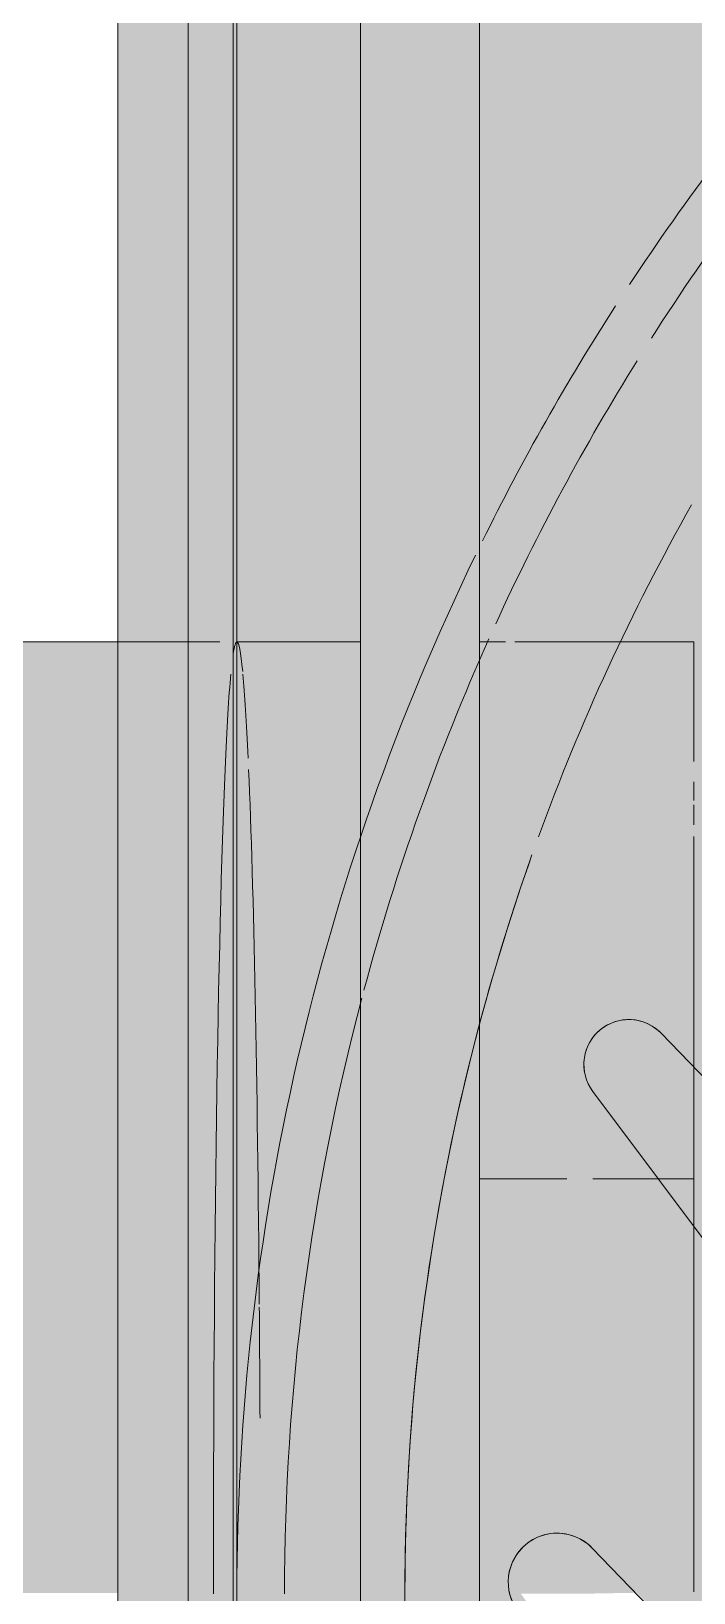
# Model space of a CAD drawing. Header units: metres. Extents: x 42.1 to 94.3, y -3.4 to 61.2.
# Drawn here: x 44.92913 to 44.94305, y 59.02185 to 59.05466 of the extents above; entities that cross this region are included whole.
import ezdxf

# ---------------------------------------------------------------- set-up
doc = ezdxf.new("R2010")
doc.units = ezdxf.units.M
doc.layers.add('ARQ_1100_BASE_TÉRREO_GARAGEM_dwg', color=7, linetype='Continuous', lineweight=5, true_color=0x767676)
for name, color, linetype, lineweight in [('KIRYA - PISO', 7, 'Continuous', 5), ('P-PIPE', 7, 'Continuous', 5), ('P-SANR-FIXT', 7, 'Continuous', 5)]:
    doc.layers.add(name, color=color, linetype=linetype, lineweight=lineweight)

# ---------------------------------------------------------------- blocks, each defined once
blk = doc.blocks.new('Ralo Quadrado Montado com Prolongador - Caixas e Ralos - Esgoto - MEP - Tigre - Com Prolongador - Branco c_ grelha branca - 100x53x40-702031-TÉRREO F_S 2')
at = {"layer": 'P-SANR-FIXT', "true_color": 0xe6e6e6, "transparency": 33554560}
h = blk.add_hatch(color=254, dxfattribs=at)
h.paths.add_polyline_path([(0.01864944451977596, -0.05102466117577824), (0.05102466117594933, -0.0510246611757777), (0.05102466117594987, 0.0510246611759542), (-0.05102466117578203, 0.05102466117595366), (-0.05102466117578203, -0.05102466117577824), (0.01640926772485477, -0.05102466117577824)])
h.paths.add_polyline_path([(-0.004272301746372101, -0.05007812499989684), (-0.05007812499990009, -0.04999999999992907), (-0.04999999999995561, 0.05007812500007173), (0.05007812500006793, 0.05000000000007201), (0.05000000000004495, -0.0500781249998963), (-1.057686684463022e-06, -0.05007812499989684)])
h = blk.add_hatch(color=254, dxfattribs=at)
h.paths.add_polyline_path([(0.05007812500006739, -0.0500781249998963), (0.04999809451223977, 0.05007812500007227), (-0.05007812499990009, 0.05000000000007147), (-0.0499999999999529, -0.0500781249998963), (0.0500584970211805, -0.0500781249998963)])
h.paths.add_polyline_path([(0.01268213321007055, -0.04489999999992698), (-0.04489999999993078, -0.04488657314758267), (-0.04488657314761028, 0.04490000000010295), (0.04490000000009808, 0.04488657314772723), (0.04488657314769853, -0.04489999999992644), (0.01294095225517236, -0.04489999999992698)])
h = blk.add_hatch(color=254, dxfattribs=at)
h.paths.add_polyline_path([(0.01609152238123272, -0.04999999999992853), (0.05000000000004711, -0.04999999999992799), (0.05000000000004711, 0.05000000000007201), (-0.0499999999999529, 0.05000000000007147), (-0.0499999999999529, -0.04999999999992853), (0.01216735480098043, -0.04999999999992853)])
h.paths.add_polyline_path([(-0.04270412508768651, 0.01122584585167686), (-0.04393771442118442, 0.001026681721225724), (-0.04322222937385585, 0.001270010268057372), (-0.04253403013597695, 0.0009577452465833603), (-0.02996580951419424, -0.01167513858121982), (-0.01532488899078561, -0.02331978913678894), (-0.009498868567342252, -0.02873103125148496), (-0.007067315810403606, -0.03130892474033772), (-0.001456240233246899, -0.03862938491213888), (0.001729120727131213, -0.04350854060998144), (0.001384083983567355, -0.04412545697707249), (0.0009508180774708848, -0.04432615603573212), (0.0108903678668047, -0.04259676775813453), (0.01071275158637164, -0.04244882721293743), (-0.0007511345929527821, -0.03029275151512298), (-0.008046761045049467, -0.02404863574251988), (-0.0311142104960614, -0.004594392137645649), (-0.03195373636567508, -0.003596193272660126), (-0.04270097340394299, 0.01098927429258245)])
h.paths.add_polyline_path([(0.0007105803903847402, -0.0443400008382378), (-1.057686684463022e-06, -0.04395766765935114), (-0.008431868885976882, -0.03504282764005086), (-0.01217253307646239, -0.03179177436124221), (-0.03474863302760225, -0.01271749575184038), (-0.03586408381043754, -0.01139122130852115), (-0.04429284578189948, 0.0003595915089673), (-0.04237756958280778, 0.0118392582538517), (-0.04171965646470648, 0.01206300722466094), (-0.04108683358719284, 0.01177586879357966), (-0.02618668905230421, -0.003463289461017691), (0.001502401671914782, -0.02685489723048119), (0.002761113434567408, -0.02838183669877186), (0.01230015878494688, -0.04193687344553324), (0.01197231022481606, -0.04253138304771955), (0.0115569038716892, -0.04272582627069614), (0.0009508180774708848, -0.04432615603573212)])
h.paths.add_polyline_path([(-0.01368796097165714, -0.04221588392096221), (-0.01437855372865825, -0.0419611108021529), (-0.02961724176472763, -0.02836350435764088), (-0.04139419433413808, -0.01549068568079858), (-0.04123796328176814, -0.01455405031523197), (-0.04046543965420627, -0.01400187172581329), (-0.0395286633699716, -0.01415725558292451), (-0.03849627394493331, -0.01511607127142827), (-0.03203415785501362, -0.02133954387451983), (-0.02014624096287842, -0.03089105424407218), (-0.01590109989708249, -0.03621823182936874), (-0.01266488363482512, -0.04129470094924884), (-0.01300191979929689, -0.04194909709985543), (-0.01368049854117105, -0.04221491251302925)])
h.paths.add_polyline_path([(0.0200540636342062, -0.03923760152207312), (0.01946510390563211, -0.0389594429597335), (0.005570987093298013, -0.02429033455061635), (-0.003861097837192672, -0.01624303034657366), (-0.025682189481095, 0.002359139263615721), (-0.02879983059461, 0.005986089286512741), (-0.03939501470632528, 0.01976525235537948), (-0.03921997198126671, 0.02053882988984452), (-0.03856050483917454, 0.02097947174660015), (-0.03777882643743648, 0.02084515483150664), (-0.03756816874021434, 0.0206760841548285), (-0.02014624096287842, 0.003050917883945479), (-0.01217253307646239, -0.003706783074998523), (0.006766656845189127, -0.01992929124974516), (0.007678612937553343, -0.02078902384337094), (0.01216735480098043, -0.02625510775335949), (0.02098280400285449, -0.03846169277279681), (0.02067297022930007, -0.0390346227689134), (0.02027541744560455, -0.03922337204116461)])
h.paths.add_polyline_path([(0.02756994127121172, -0.0345508368839567), (0.02692823100672059, -0.0342714030494494), (0.01100110268099638, -0.01859295744342022), (-0.002612562261918274, -0.006525781831015003), (-0.01663179648183274, 0.005986089286512741), (-0.02014624096287842, 0.009529098952894596), (-0.02498736643665034, 0.01514750163489646), (-0.03426572829619801, 0.02746649000925137), (-0.03392855100909365, 0.02812116016638142), (-0.03323332604830955, 0.02836394359143221), (-0.03256190659813248, 0.02806149118277838), (-0.01994419435144988, 0.01530903741986885), (-0.004845299813065482, 0.001895149199903422), (0.002453493320344232, -0.004449594873033771), (0.01482431539675388, -0.01642168871319912), (0.02848809218515334, -0.03323030233413408), (0.02849996045545482, -0.03393011264813375), (0.02803193009891303, -0.03445051913999839), (0.02780723344974643, -0.03452968082652121)])
h.paths.add_polyline_path([(0.03322818308458324, -0.02835405655719387), (0.03255676363440617, -0.02805160414854004), (0.01973749700163822, -0.01511607127142773), (0.01216735480098043, -0.008254698170380636), (-0.004036087022533098, 0.005986089286512741), (-0.01482945836047964, 0.01643157574743692), (-0.02849323514887965, 0.03324018936837297), (-0.02850510341918059, 0.03393999968237263), (-0.0280370730626388, 0.03446040617423782), (-0.02733992737559893, 0.03452256100077646), (-0.02686263999252793, 0.03421055610576931), (-0.01100624564472161, 0.01860284447765749), (0.007945726514297721, 0.001895149199903422), (0.01293212798641909, -0.002439463469240146), (0.01926214369838958, -0.008499135238652323), (0.02498222347292403, -0.01513761460065758), (0.0342605853324717, -0.02745660297501303), (0.03392340804536734, -0.02811127313214362), (0.03347811316657227, -0.0283332889688708)])
h.paths.add_polyline_path([(0.03828617560692021, -0.02099195236639773), (0.03756302577648857, -0.02066619712059124), (0.02184118677859157, -0.004545142344864976), (0.01216735480098043, 0.003716699739319178), (-0.003581363321678799, 0.01693144330755773), (-0.007683755901279106, 0.02079891087760928), (-0.01278733208441628, 0.02708824984445375), (-0.0209879469665808, 0.0384715798070357), (-0.02067811319302638, 0.03904450980315229), (-0.02005920659793251, 0.03924748855631147), (-0.01947024686935842, 0.03896932999397185), (-0.005915049924224214, 0.02460271913176793), (0.001351583608914611, 0.01835433438522809), (0.02567704651736978, -0.002349252229376836), (0.02848201361303968, -0.005575997759530355), (0.03938987174259898, -0.01975536532114167), (0.03921482901754041, -0.02052894285560618), (0.03855536187544824, -0.0209695847123618)])
h.paths.add_polyline_path([(-0.0009559610411971904, 0.04433604306997047), (-0.010895510830531, 0.04260665479237341), (-0.01071789455009795, 0.04245871424717631), (0.002225026743971271, 0.02898254923827007), (0.004430929963817232, 0.02708824984445375), (0.03110906753233563, 0.004604279171884534), (0.03194859340194986, 0.003606080306897928), (0.04269898212396075, -0.01121595881743906), (0.04393257145745866, -0.00101679468698738), (0.04321708641013008, -0.001260123233819029), (0.04252888717225064, -0.0009478582123450168), (0.02996066655046793, 0.01168502561545871), (0.01531974602705985, 0.02332967617102674), (0.01043410197321797, 0.02776399089499504), (0.007326397646127005, 0.03099248703500977), (0.001451097269522218, 0.03863927194637506), (-0.001734263690856977, 0.04351842764422033), (-0.001389226947293661, 0.04413534401131138), (-0.001185245233028952, 0.04426300483184159)])
h.paths.add_polyline_path([(0.04171451350098018, -0.01205312019042314), (0.04108169062346599, -0.01176598175934132), (0.02618154608857899, 0.003473176495256575), (-0.001691755443993455, 0.02708824984445375), (-0.002766256398293713, 0.02839172373301021), (-0.01230530174867319, 0.04194676047977212), (-0.01197745318854183, 0.04254127008195843), (-0.0115620468354155, 0.04273571330493503), (-0.0002622699803849926, 0.04420029009378781), (-1.057686685004455e-06, 0.04396430800042463), (0.008426725922251119, 0.0350527146742892), (0.01778461526204744, 0.02708824984445375), (0.03474349006387595, 0.01272738278607873), (0.03585894084671178, 0.0114011083427595), (0.04428770281817372, -0.0003497044747294979), (0.04237242661908147, -0.01182937121961336), (0.04195041303674347, -0.01203502475703845)])
h.paths.add_polyline_path([(0.04013795382068031, 0.01398030377578329), (0.03927325455335295, 0.01437271825925624), (0.03202901489128731, 0.02134943090875818), (0.0202559356712982, 0.0307640830699655), (0.01702972090164604, 0.03460893611217929), (0.01265974067109882, 0.04130458798348773), (0.01299677683557059, 0.04195898413409432), (0.01368281800793083, 0.04222577095520055), (0.0143734107649314, 0.04197099783639179), (0.02961209880100187, 0.02837339139187977), (0.04138905137041177, 0.01550057271503692), (0.04123282031804183, 0.01456393734947031), (0.04046029669047996, 0.01401175876005163)])
for points in [[(0.02346025071147826, -0.04489999999992698), (0.04490000000009754, -0.04488657314758213), (0.04488657314769853, 0.0449000000001035), (-0.04489999999993078, 0.04488657314772615), (-0.04488657314760974, 0.008717797886948373), (-0.04040184326881822, 0.008717797886948373), (-0.04046543965420627, -0.008717797886805434), (-0.04489999999993024, -0.008717797886805434), (-0.04488657314760974, -0.04489999999992698), (0.02323500000004464, -0.04489999999992698)], [(-0.0403088735989733, 7.201066409834312e-14), (-0.004912172152963326, 7.255209766299232e-14), (-0.005516812762235882, 0.004592701394675718), (-0.007289529331747424, 0.008872417779035057), (-0.01010951415683959, 0.0125474935541213), (-0.01462097962063456, 0.01571392233170507), (-0.01806430631628517, 0.01714019494872501), (-0.0228877288850839, 0.01773296720943024), (-0.03053786060769442, 0.0175866437746888), (-0.04040184326881389, 0.0173680558777746), (-0.04040184326881335, 7.255209766299232e-14)]]:
    blk.add_hatch(color=254, dxfattribs=at).paths.add_polyline_path(points)
h = blk.add_hatch(color=254, dxfattribs=at)
h.paths.add_polyline_path([(-0.0499999999999529, 7.201066409834312e-14), (-0.04739999999989989, 0.0001023183090600156), (-0.04739999999990043, 0.02000000000007126), (-0.04999999999995344, 0.02000000000007126), (-0.0499999999999529, 0.0001023183090600156)])
h.paths.add_polyline_path([(-0.04270097340394245, 7.201066409834312e-14), (-0.04040184326881822, 4.001572835093726e-05), (-0.04040184326881876, 0.01989386870541433), (-0.04489999999993078, 0.01989356126765797), (-0.04488657314760974, 7.201066409834312e-14), (-0.04270412508768597, 7.201066409834312e-14)])
at = {"layer": 'P-SANR-FIXT', "color": 8, "true_color": 0x737373}
for p, q in [((-0.05102466117582875, -0.05102466117584967), (-0.05102466117582875, 0.05102466117588226)), ((-0.05007812499994693, 0.05007812500000043), (-0.05007812499994693, -0.05007812499996783)), ((-0.05, 0.05000000000000001), (-0.05000000000000001, -0.05)), ((-0.04040184326881876, 0.02000000000007126), (-0.04158418138809755, 0.02000000000007126)), ((-0.04040184326886549, 0.01748675697304381), (-0.04040184326886549, 0.01999999999999973)), ((-0.04040184326886549, 0.01666506426206037), (-0.04040184326886549, 0.01701457472976206)), ((-0.04040184326886549, 0.01615228055120092), (-0.04040184326886549, 0.0164612869715346)), ((-0.04040184326886549, 0.01114645575926907), (-0.04040184326886549, 0.01588960702728883)), ((-0.04489999999997748, 0.01202732102591505), (-0.04489999999997748, -0.004997901426238009)), ((-0.02803489242458261, -0.001739811934233647), (-0.04108683358723912, 0.01177586879350817)), ((-0.04040184326886055, 0.01115645330547903), (-0.04040184326886055, 0.007763747456470401)), ((-0.04252239990906138, 0.01055510802477211), (-0.03195373636572219, -0.003596193272731486)), ((-0.04040184326886549, 0.008717797886877307), (-0.04115023545125217, 0.008717797886877307)), ((-0.04040184326886549, 4.039977020596668e-05), (-0.04040184326886549, 0.007764587300540431)), ((-0.03279197808896508, -0.009130444966743085), (-0.04253403013602375, 0.0009577452465116658))]:
    blk.add_line(p, q, dxfattribs=at)
at = {"layer": 'P-SANR-FIXT', "color": 253, "true_color": 0xacacac}
for p, q in [((-0.05102466117582877, 0.05102466117588226), (-0.05102466117582877, -0.05102466117584967)), ((-0.05007812499994694, -0.05007812499996785), (-0.05007812499994694, 0.05007812500000043)), ((-0.05000000000000001, -0.05), (-0.05, 0.05000000000000001)), ((-0.04489999999997748, 0.03557855284314303), (-0.04489999999997748, 0.02114032480830362)), ((-0.04158418138809755, 0.02000000000007126), (-0.04415984559819795, 0.02000000000007126)), ((-0.04040184326886549, 0.01890139149246386), (-0.04040184326886549, 0.01999999999999973)), ((-0.04489999999997748, 0.01854955453312726), (-0.04489999999997748, 0.01202732102591505)), ((-0.04040184326886549, 0.01786165301396453), (-0.04040184326886549, 0.01852860759727409)), ((-0.04040184326886055, 0.01774483555792554), (-0.04040184326886055, 0.01750922424695759)), ((-0.04040184326886055, 0.01700159738073572), (-0.04040184326886055, 0.01676609356463711)), ((-0.04040184326886055, 0.01657679153550002), (-0.04040184326886055, 0.01622866450397078)), ((-0.04040184326886055, 0.01591014205360152), (-0.04040184326886055, 0.01545441771148381)), ((-0.04040184326886055, 0.01536747837914097), (-0.04040184326886055, 0.01115645330547903)), ((-0.04489999999997762, 1.292435659546052e-16), (-0.04489999999997762, 0.01210592611093526)), ((-0.04040184326886055, 0.01115645330547936), (-0.04040184326886055, 0.007763747456470909)), ((-0.04040184326886549, 0.008883492004475238), (-0.04040184326886549, 0.01114671153542477)), ((-0.0430708188515615, 0.008717797886877307), (-0.04489999999997762, 0.008717797886877307)), ((-0.04115023545125217, 0.008717797886877307), (-0.04252462638881384, 0.008717797886877307)), ((-0.04040184326886549, 0.007715710610825505), (-0.04040184326886549, 0.00871779788687724)), ((-0.04040184326886055, 0.007763747456470401), (-0.04040184326886055, 0.004857130229399281)), ((-0.04040184326886055, 0.004592701394603886), (-0.04040184326886055, 4.047648068772164e-05))]:
    blk.add_line(p, q, dxfattribs=at)
at = {"layer": 'P-SANR-FIXT', "color": 9, "true_color": 0xc9c9c9}
for p, q in [((-0.04739999999994692, 0.01510479090244519), (-0.04739999999994692, 0.03618221913065081)), ((-0.04739999999994707, 0.0361822191306508), (-0.04739999999994707, 0.01999999999999948)), ((-0.04489999999997762, 0.02114032480830383), (-0.04489999999997762, 0.03557855284314417)), ((-0.04489999999997748, 0.02114032480830362), (-0.04489999999997748, 0.01854955453312726)), ((-0.04739999999990043, 0.02000000000007126), (-0.0499999999999529, 0.02000000000007126)), ((-0.04739999999994694, 0.01999999999999973), (-0.04739999999994694, 0.01931851652578112)), ((-0.04435509936510437, 0.02000000000007126), (-0.04489999999993078, 0.02000000000007126)), ((-0.04739999999994694, 0.01931851652578112), (-0.04739999999994694, 0.01732050807568858)), ((-0.04489999999997762, 0.01659196272666901), (-0.04489999999997762, 0.01860434414626111)), ((-0.04040184326886549, 0.01749910650621726), (-0.04040184326886549, 0.01786165301396453)), ((-0.04040184326886055, 0.01774483555792554), (-0.04040184326886055, 0.0175092242469576)), ((-0.04739999999994694, 0.01732050807568858), (-0.04739999999994694, 0.01521789756343241)), ((-0.04040184326886549, 0.01673961870699007), (-0.04040184326886549, 0.01706194235393048)), ((-0.04040184326886055, 0.01700159738073576), (-0.04040184326886055, 0.01676609356463716)), ((-0.04489999999997762, 0.01339379115608525), (-0.04489999999997762, 0.01659196272666901)), ((-0.04040184326886055, 0.01657679153550008), (-0.04040184326886055, 0.01622866450397083)), ((-0.04040184326886055, 0.01591014205360159), (-0.04040184326886055, 0.01545441771148389)), ((-0.04040184326886549, 0.01551013879701745), (-0.04040184326886549, 0.01584887210096677)), ((-0.04040184326886549, 0.0128172871004776), (-0.04040184326886549, 0.01544799734353355)), ((-0.04040184326886055, 0.01536747837914104), (-0.04040184326886055, 0.01115645330547936)), ((-0.04489999999997762, 0.01210592611093526), (-0.04489999999997762, 0.01339379115608525)), ((-0.04040184326886549, 0.01114671153542477), (-0.04040184326886549, 0.01256870347649216)), ((-0.04739999999994694, 0.0122574379490124), (-0.04739999999994694, 0.009999999999999952)), ((-0.04739999999994692, -0.01215320658076395), (-0.04739999999994692, 0.01215320658076371)), ((-0.04489999999997762, 0.008717797886877151), (-0.04489999999997762, 0.01207967598722278)), ((-0.04489999999997762, 0.008717797886877267), (-0.04489999999997762, 0.01202732102591532)), ((-0.04739999999994694, 0.009999999999999952), (-0.04739999999994694, 0.005176380902050455)), ((-0.04040184326886055, 0.007763747456470909), (-0.04040184326886055, 0.004857130229398902)), ((-0.04040184326886549, 0.004845431630194603), (-0.04040184326886549, 0.007715710610825505)), ((-0.04739999999994694, 0.005176380902050455), (-0.04739999999994694, 1.290115433959098e-16)), ((-0.04040184326886549, 4.001572827945322e-05), (-0.04040184326886549, 0.004592701394603867)), ((-0.04040184326886055, 0.004592701394603519), (-0.04040184326886055, 4.047648068734203e-05))]:
    blk.add_line(p, q, dxfattribs=at)
at = {"layer": 'P-SANR-FIXT', "color": 254, "true_color": 0xd7d7d7}
for p, q in [((-0.04489999999997762, 0.02011231693943287), (-0.04489999999997762, 0.02114032480830383)), ((-0.05000000000000047, 0.01999999999999973), (-0.05000000000000047, 0)), ((-0.04739999999994694, 0.01999999999999973), (-0.04739999999994694, 0.01521789756343252)), ((-0.04739999999994707, 0.01999999999999948), (-0.04739999999994707, 0.01510479090244513)), ((-0.04489999999997762, 0.01989356126758643), (-0.04489999999997762, 0.01999999999999973)), ((-0.04489999999997762, 0.01880241548243273), (-0.04489999999997762, 0.01989356126758643)), ((-0.04489999999997762, 0.01202732102591532), (-0.04489999999997762, 0.01854955453312749)), ((-0.04489999999997762, 0.01207967598722278), (-0.04489999999997762, 0.0185286075972741)), ((-0.04739999999994694, 0.01521789756343241), (-0.04739999999994694, 0.01414213562373082)), ((-0.04739999999994692, 0.01215320658076371), (-0.04739999999994692, 0.01510479090244519)), ((-0.04739999999994694, 0.01414213562373082), (-0.04739999999994694, 0.0122574379490124)), ((-0.04739999999994694, 0.01225743794901207), (-0.04739999999994694, 0.005176380902050927)), ((-0.04739999999994707, 0.01215320658076365), (-0.04739999999994707, 5.921929613350585e-17)), ((-0.04739999999994694, 0.005176380902050377), (-0.04739999999994694, 5.573999878030147e-17))]:
    blk.add_line(p, q, dxfattribs=at)
at = {"layer": 'P-SANR-FIXT', "color": 254, "true_color": 0xe2e2e2}
blk.add_line((-0.04489999999997762, 0.01980044422130385), (-0.04489999999997762, 0.01999999999999973), dxfattribs=at)
at = {"layer": 'P-SANR-FIXT', "color": 254, "true_color": 0xdedede}
for p, q in [((-0.04489999999997762, 0.01880241548243294), (-0.04489999999997762, 0.01989356126758651)), ((-0.04489999999997762, 0.018899221693987), (-0.04489999999997762, 0.01980044422130385)), ((-0.04739999999994694, 0.01521789756343252), (-0.04739999999994694, 0.01225743794901207)), ((-0.04739999999994707, 0.01510479090244513), (-0.04739999999994707, 0.01215320658076365))]:
    blk.add_line(p, q, dxfattribs=at)
at = {"layer": 'P-SANR-FIXT'}
for p, q in [((-0.04108683358723912, 0.01177586879350817), (-0.02803489242458261, -0.001739811934233647)), ((-0.04040184326886549, 0.007764587300540431), (-0.04040184326886549, 0.01114645575926907)), ((-0.03195373636572219, -0.003596193272731486), (-0.04252239990906138, 0.01055510802477211)), ((-0.04253403013602375, 0.0009577452465116647), (-0.03279197808896508, -0.009130444966743085))]:
    blk.add_line(p, q, dxfattribs=at)
for centre, radius, start, end in [((-0.04176596674055527, 0.01112003753075143), 0.000944106183192456, 44.00000000000039, 216.7536016520345), ((-0.04327259211780139, 0.0002445242312097234), 0.001026721976776405, 44.0000000000007, 216.7536016520347), ((-0.04327259211780139, 0.0002445242312097234), 0.001026721976776405, 159.1690677680232, 173.5652012390261)]:
    blk.add_arc(centre, radius, start, end, dxfattribs=at)
at = {"layer": 'P-SANR-FIXT', "color": 8, "true_color": 0x737373}
for centre, radius, start, end in [((-0.04176596674055527, 0.01112003753075143), 0.0009441061831924575, 101.5845338840114, 187.9613347100284), ((-0.04176596674055527, 0.01112003753075143), 0.0009441061831924583, 43.99999999999999, 101.5845338840114), ((-0.04176596674055527, 0.01112003753075143), 0.0009441061831924492, 187.9613347100283, 216.7536016520338), ((-0.04327259211780139, 0.0002445242312097234), 0.001026721976776401, 44.00000000000034, 159.1690677680233), ((-0.04327259211780139, 0.0002445242312097234), 0.001026721976776406, 173.5652012390261, 216.7536016520343)]:
    blk.add_arc(centre, radius, start, end, dxfattribs=at)
blk = doc.blocks.new('Prolongamento para Caixa Sifonada - Caixas e Ralos - Esgoto - MEP - Tigre - 100 x 100 mm-4201729-TÉRREO F_S 2')
at = {"layer": 'P-SANR-FIXT', "true_color": 0xe6e6e6, "transparency": 33554560}
h = blk.add_hatch(color=254, dxfattribs=at)
h.paths.add_polyline_path([(4.602185299518169e-14, -0.04999999999992799), (0.01294095225517236, -0.04829629131438135), (0.02584239943991208, -0.04265487436428334), (0.03598888890419859, -0.03452968082652121), (0.04330127018926887, -0.0249999999999288), (0.04841657314770022, -0.01202732102584207), (0.04997947387793704, 0.0001559113765122163), (0.04829629131450047, 0.01294095225519835), (0.04330127018926887, 0.02500000000007174), (0.03535533905937412, 0.03535533905939957), (0.02500000000004684, 0.04330127018929378), (0.01294095225517345, 0.04829629131452537), (-1.057686685004455e-06, 0.04999986075297234), (-0.013196571389141, 0.04819041040239477), (-0.02582951440612416, 0.04266476139852222), (-0.03598130231601271, 0.03453956786075955), (-0.04330127018917521, 0.02500000000007228), (-0.04841657314760656, 0.01202732102598663), (-0.04998077553057479, -0.0001460243422738728), (-0.0482962913144068, -0.01294095225505379), (-0.04330127018917521, -0.02499999999992772), (-0.035355339059281, -0.03535533905925554), (-0.02499999999995371, -0.04330127018914922), (-0.01202732102587022, -0.04841657314758002), (-1.057686684463022e-06, -0.04999986075282832)])
h.paths.add_polyline_path([(4.710472012448008e-14, -0.04899999999992822), (-0.01368796097165714, -0.04691373798779321), (-0.0251179034370022, -0.0419611108021529), (-0.03504755086730249, -0.03412783016076552), (-0.04243524478539046, -0.02449999999992837), (-0.0474165731476057, -0.01202732102584261), (-0.04895265887969581, 0.0003595915089673), (-0.04733036548811785, 0.01268213321009492), (-0.042435244785391, 0.02450000000007132), (-0.03392855100909365, 0.03520046313865996), (-0.02377460482529136, 0.04273571330493503), (-0.01178204632397103, 0.04744886417482497), (4.656328655983089e-14, 0.04900000000007224), (0.01368281800793083, 0.04691586827330155), (0.02510501840340053, 0.04197099783639179), (0.03504278984306858, 0.03413403484861281), (0.04243524478548413, 0.0245000000000724), (0.04741657314769991, 0.01202732102598663), (0.04895396053252198, -0.0003497044747289564), (0.04733036548821152, -0.0126821332099509), (0.04243524478548467, -0.02449999999992783), (0.03392340804536734, -0.03520440947345305), (0.02379847423718821, -0.04272582627069614), (0.01177690336024418, -0.0474495412587131), (0.0004744236781277422, -0.04893754093779423)])
at = {"layer": 'P-SANR-FIXT', "color": 253, "true_color": 0xacacac}
for centre, radius, start, end in [((-5.609417333703598e-32, 3.101893307994916e-16), 0.05000000000000004, 139.191551216394, 146.6186101965899), ((-4.537799097767429e-33, 3.101893307994916e-16), 0.04899999999999997, 139.4836094002786, 147.4281697171823), ((-5.609417333703598e-32, 3.101893307994916e-16), 0.05000000000000004, 147.2317317525205, 153.7424209620528), ((-4.537799097767429e-33, 3.101893307994916e-16), 0.04899999999999998, 148.0840122513098, 155.4211844892766), ((-5.609417333703598e-32, 3.101893307994916e-16), 0.05000000000000004, 154.1188477819753, 179.9999999999999), ((-4.537799097767429e-33, 3.101893307994916e-16), 0.04899999999999998, 155.82946365841, 165.0000000000002), ((-4.537799097767429e-33, 3.101893307994916e-16), 0.04899999999999997, 165.2046386571717, 180.0000000000002)]:
    blk.add_arc(centre, radius, start, end, dxfattribs=at)
at = {"layer": 'P-SANR-FIXT', "color": 9, "true_color": 0xc9c9c9}
for centre, radius, start, end in [((3.24740234703046e-18, 3.101893307994916e-16), 0.04999999999999997, 139.1915512163944, 146.6186101965903), ((3.247402347030408e-18, 3.101893307994916e-16), 0.04900000000000003, 139.4836094002782, 147.4281697171818), ((3.24740234703046e-18, 3.101893307994916e-16), 0.04999999999999998, 147.231731752521, 153.7424209620532), ((3.247402347030408e-18, 3.101893307994916e-16), 0.04900000000000004, 148.0840122513094, 155.4211844892762), ((3.24740234703046e-18, 3.101893307994916e-16), 0.04999999999999997, 154.1188477819757, 180.0000000000002), ((3.247402347030408e-18, 3.101893307994916e-16), 0.04900000000000004, 155.8294636584096, 164.9999999999998), ((3.247402347030408e-18, 3.101893307994916e-16), 0.04900000000000003, 165.2046386571712, 179.9999999999998)]:
    blk.add_arc(centre, radius, start, end, dxfattribs=at)
blk = doc.blocks.new('Porta Grelha - Caixas e Ralos - Esgoto - MEP - Tigre1 - Porta Grelha Quadrado p_ Grelha Quadrada Branca - 100mm-2715202-TÉRREO F_S 2')
at = {"layer": 'P-SANR-FIXT', "true_color": 0xe6e6e6, "transparency": 33554560}
h = blk.add_hatch(color=254, dxfattribs=at)
h.paths.add_polyline_path([(0.01864944451981061, -0.05249999999998915), (0.05250000000007903, -0.0524999999999886), (0.05250000000007957, 0.05250000000001189), (-0.05249999999992093, 0.05250000000001135), (-0.05249999999992093, -0.05249999999998915), (-0.02014624096284376, -0.0524999999999886)])
h.paths.add_polyline_path([(0.05000000000007905, -0.04999999999998864), (-0.04999999999992095, -0.04999999999998864), (-0.04999999999992095, 0.05000000000001138), (0.05000000000007905, 0.05000000000001138), (0.05000000000007905, -0.03621823182942884)])
h = blk.add_hatch(color=254, dxfattribs=at)
h.paths.add_polyline_path([(0.03903496507435947, -0.04999999999998918), (0.05000000000007905, -0.04999999999998864), (0.05000000000007905, 0.05000000000001138), (-0.04999999999990309, 0.04999999999987602), (-0.04999999999992095, -0.04999999999998864), (0.03420523630839137, -0.04999999999998864)])
h.paths.add_polyline_path([(7.850786687413348e-14, -0.04646999999999019), (-0.01217253307642774, -0.04482642434686761), (-0.02323499999992227, -0.04024420051385205), (-0.03348765495550807, -0.03204030160429393), (-0.04024420051378546, -0.02323499999998941), (-0.04488657314757509, -0.01202732102590325), (-0.0464226588796652, 0.0003595915089066594), (-0.04488657314757563, 0.01202732102592599), (-0.04006299436074643, 0.02347115245636689), (-0.03206331484448711, 0.03346999627526483), (-0.02315851356135287, 0.04027588223406856), (-0.01156204683538085, 0.04494782765690267), (7.904930043878268e-14, 0.04647000000001293), (0.01202732102599367, 0.04488657314766605), (0.02323500000007983, 0.04024420051387534), (0.03348251199185107, 0.03204700404525092), (0.04024420051394301, 0.02323500000001215), (0.04488657314773319, 0.01202732102592599), (0.04642396053255526, -0.000349704474789597), (0.04488657314773319, -0.01202732102590271), (0.0400621176420559, -0.02347229501859223), (0.03207619987834055, -0.03346010924114723), (0.02316784148140523, -0.04027201848311703), (0.01155690387172385, -0.044948504740911), (0.000474423678162394, -0.04640754093785567)])
at = {"layer": 'P-SANR-FIXT'}
for p, q in [((-0.0524999999999688, -0.05250000000005913), (-0.0524999999999688, 0.05249999999994113)), ((-0.04999999999996869, 0.04999999999994099), (-0.04999999999996869, -0.05000000000005901))]:
    blk.add_line(p, q, dxfattribs=at)
at = {"layer": 'P-SANR-FIXT', "color": 8, "true_color": 0x737373}
blk.add_line((-0.05249999999996882, 0.05249999999994113), (-0.05249999999996882, -0.05250000000005913), dxfattribs=at)
at = {"layer": 'P-SANR-FIXT', "color": 253, "true_color": 0xacacac}
blk.add_line((-0.04999999999996869, -0.05000000000005901), (-0.0499999999999687, 0.04999999999994099), dxfattribs=at)
for start, end in [(150.5065608047921, 159.9910916593585), (160.4860788589453, 190.8761156773061)]:
    blk.add_arc((3.129792675027332e-14, -5.900674115988381e-14), 0.04647000000000141, start, end, dxfattribs=at)
at = {"layer": 'P-SANR-FIXT', "color": 8, "true_color": 0x737373}
for radius, start, end in [(0.04647000000000136, 150.5065608047925, 159.9910916593589), (0.04647000000000137, 160.4860788589457, 165), (0.0464700000000014, 165, 190.8761156773065)]:
    blk.add_arc((3.130439253056545e-14, -5.900674115988381e-14), radius, start, end, dxfattribs=at)
blk = doc.blocks.new('ARQ_1100_BASE_TÉRREO_GARAGEM_dwg-4178582-TÉRREO F_S 2')
at = {"layer": 'KIRYA - PISO', "true_color": 0xaaaaaa}
h = blk.add_hatch(dxfattribs=at)
h.set_pattern_fill('FP_2', color=253, style=0, pattern_type=2)
h.set_pattern_definition([(0, (-4539.02, -1079.475), (0, 0.635), []), (90, (-4539.02, -1079.475), (-0.635, 3.888253587292846e-17), [])])
h.paths.add_polyline_path([(42.6857971168975, 57.72175018781157), (42.68579517903623, 57.83593547000267), (42.71079531801212, 57.83593586484092), (42.71079448506867, 57.86208236435876), (43.42079269342054, 57.87149790888778), (43.42079387181643, 57.83583189685722), (43.44579323980832, 57.85380648215328), (43.44579289068048, 57.87182936217877), (45.5857972558652, 57.87182936217899), (45.5857972558652, 59.17182936217895), (45.55276856228742, 59.17181294327344), (45.55300260374999, 59.16026187996399), (45.55436292680659, 59.15618238744774), (45.55436175062486, 59.14714554574517), (45.55115302290116, 59.13833384191005), (45.54472660931295, 59.13092194466473), (45.5363237532852, 59.12634456898455), (45.52777259493438, 59.12483775201381), (45.51789602597501, 59.1268377520138), (45.51020561381307, 59.13140819423068), (45.50439216696761, 59.13833384191006), (45.50118285115304, 59.14749929242664), (45.50118226306218, 59.15652328836794), (45.50294177110536, 59.16220320713781), (45.50277259493438, 59.17182936217895), (45.09842334011688, 59.17182936217895), (45.0984231590001, 59.15437269577441), (45.10523646739881, 59.15437262508506), (45.10866430488664, 59.11439801166792), (45.05880425652782, 59.11437427290669), (45.0616098506062, 59.15437307771875), (45.06842315957613, 59.15442841481304), (45.06842334011441, 59.17182936217895), (44.99562161911313, 59.17182936217895), (44.98345013340377, 59.02372451137878), (44.97128173123389, 59.17182936217895), (44.89848001022897, 59.17182936217895), (44.89847982913403, 59.15437477021677), (44.90529313753274, 59.15437469952788), (44.90809790162808, 59.11437583650817), (44.85823785376766, 59.11440060987965), (44.86166652074013, 59.15437515215974), (44.86847982969218, 59.15442841481304), (44.86848001023105, 59.17182936217895), (43.69311115032767, 59.17182991563376), (43.69311044405869, 59.17182991563376), (43.67379290628112, 59.17182991563376), (43.67363057726412, 59.17182991563376), (42.5857972558652, 59.17182936217895), (42.58579725586884, 57.72175086700879)])
h.paths.add_polyline_path([(42.71078959110679, 57.87175093675394), (42.71076982303663, 58.57160093152432), (42.75076982302112, 58.57160206896204), (42.75076982302112, 57.87175207419258)])
h.paths.add_polyline_path([(43.87277173689495, 58.53684629000906), (43.85047235039352, 58.53817875625914), (43.82850145607915, 58.54221829926225), (43.80716892930022, 58.54884863906304), (43.78680319520631, 58.55802877955563), (43.76767729711571, 58.56957166164269), (43.74963848821665, 58.58382002446745), (43.73299678974453, 58.60079939661765), (43.72052582626048, 58.6167365166018), (43.70895492951536, 58.63584547924139), (43.69963562595466, 58.65674328696873), (43.693136924795, 58.67754468072174), (43.6891425154805, 58.69935945395839), (43.68775783486314, 58.721817675526), (43.68802558308762, 59.02481181055473), (43.69352972873737, 59.02325214900969), (43.69773408520455, 59.02281842633843), (44.04773634020336, 59.02284473073321), (44.05418009865144, 59.02379859398083), (44.05773505536309, 59.02493221419713), (44.05758074242684, 58.71896618045108), (44.05637652890871, 58.6993870533999), (44.05238539861424, 58.6775716800107), (44.04572701039156, 58.6562478911606), (44.03657366187251, 58.63587010139977), (44.02500563752306, 58.6167593997565), (44.01124154429694, 58.59916429127971), (43.99543617537496, 58.58337732140301), (43.97786125654189, 58.56958745800056), (43.95873709367601, 58.55804170123336), (43.93837273967753, 58.54885849967442), (43.91582144209591, 58.54200049885668), (43.8950709228617, 58.53818210806111), (43.87702575661325, 58.53710112425915)])
h.paths.add_polyline_path([(43.87276760448077, 58.59183157955278), (43.89118237784594, 58.59324607516364), (43.90765605148432, 58.59668671784228), (43.92251025972048, 58.60174412688394), (43.93776629534664, 58.60925316208125), (43.95189590666904, 58.61871288282229), (43.96468862416774, 58.62991460642269), (43.97615560065929, 58.64310820736534), (43.98594598656261, 58.65805944628193), (43.99341281306122, 58.67374294701116), (43.99872509150695, 58.69018088253834), (44.00161397511896, 58.70473140641234), (44.00274765174565, 58.72503246088717), (44.00252409600156, 58.85899816700186), (44.0016650515881, 58.86554529701686), (43.99811534864211, 58.87373083694082), (43.99341281306122, 58.8798747199567), (43.98630698218442, 58.88517170758291), (43.9791860882279, 58.88815907656277), (43.97094246245202, 58.88929089827133), (43.96084052711959, 58.88790037988215), (43.92948046384328, 58.88206723798979), (43.9027325071647, 58.87897658891397), (43.87239768407483, 58.87783697909597), (43.84206497529728, 58.87903154204871), (43.81200541599388, 58.88256003226639), (43.78042512578901, 58.88860013840514), (43.77394990507139, 58.88927523058053), (43.76556020889077, 58.88790037988215), (43.75750760143784, 58.88410976083227), (43.75183762670206, 58.87962524092348), (43.74690098212496, 58.87304886758788), (43.74380329853101, 58.86543155163794), (43.74274913643699, 58.85727631478001), (43.74293667670045, 58.71915270252483), (43.74390426534376, 58.70471203826028), (43.74764789079754, 58.68683080433834), (43.75343587088601, 58.67052391737463), (43.76063870016529, 58.656137105407), (43.76983551650843, 58.64246923645558), (43.78165740832941, 58.62918601101742), (43.7948935286459, 58.61785885836765), (43.80776629571396, 58.60924339194195), (43.82302345984962, 58.60173664996167), (43.83912079580308, 58.59625869342457), (43.85580097246883, 58.59295658212709), (43.87272401438895, 58.591834469871)])
h.paths.add_polyline_path([(43.86854105951635, 58.70108639699335), (43.86032099738353, 58.70311933560173), (43.85287692954967, 58.70702547805752), (43.84622843251715, 58.71310158305563), (43.84151964313004, 58.72021617808188), (43.83877446624128, 58.7274529035974), (43.83775678227245, 58.73582894872636), (43.83775031948978, 58.82182177180706), (43.83825988433782, 58.82570480168474), (43.83975708820203, 58.82932363546849), (43.84213989912784, 58.83243165565139), (43.84524593251148, 58.83481705582433), (43.84886351734093, 58.83631727493071), (43.85350918668058, 58.83683013288031), (43.89247898564923, 58.83683306165251), (43.89586035801276, 58.83650929042305), (43.89908215758318, 58.83543294735603), (43.90197913328211, 58.83365923975057), (43.90440269474946, 58.83127914381053), (43.90622853377263, 58.82841473833446), (43.90736300024679, 58.82521294310539), (43.90774790563346, 58.82183798314813), (43.90750017865668, 58.73372006763466), (43.9067405920279, 58.72745896498073), (43.90365334985481, 58.71943022157426), (43.89895690340758, 58.7126248204836), (43.89264177247815, 58.70702902438229), (43.88507233444791, 58.70308283489828), (43.87697870208385, 58.7010871494827), (43.86897380512725, 58.70108643558664)])
h.paths.add_polyline_path([(42.8145025898512, 58.75030156363467), (42.81347715514761, 58.75066037872433), (42.81289915557623, 58.75158025974673), (42.8128579202758, 58.75194623315186), (42.81313033970217, 59.11913668012539), (42.81367232409759, 59.11966667653196), (42.81448883096351, 59.11989157143838), (42.96522673299334, 59.12015384988092), (42.96535532009674, 59.12610492670957), (42.9663312095859, 59.12810492670958), (42.96620230513106, 59.14387733453406), (42.9653548561584, 59.14643415903984), (42.96535439222005, 59.15360129427783), (42.96826093501592, 59.16100268767563), (42.97330659202142, 59.16660642566699), (42.97965326599608, 59.17002732912251), (42.98701495359165, 59.17108435436862), (42.99417508468637, 59.16959781752246), (43.00047334520963, 59.16568472388565), (43.00506291752837, 59.15977155448315), (43.00730800535499, 59.15338063505672), (43.00730709907506, 59.14620329731986), (43.00619223938122, 59.14253899431439), (43.0063312095859, 59.12763053190243), (43.00730709907506, 59.12610492670957), (43.0076312095859, 59.11989160178403), (43.18151733418839, 59.11972875557343), (43.1822855350625, 59.11896055481955), (43.18244840859283, 59.11824695933122), (43.18222806463892, 58.75112389846522), (43.18162607376229, 58.75052190758859), (43.18080373893196, 58.75030156363489), (42.82954224858159, 58.75030156363468)])
h.paths.add_polyline_path([(42.83591864234499, 58.77340082006511), (43.15964368438204, 58.7734008670903), (43.15964368438204, 59.01548288174247), (42.83559854955007, 59.01548288174247), (42.83590645263516, 58.78261974075013)])
h.paths.add_polyline_path([(42.99762454409488, 58.90504927797572), (42.98910443158772, 58.90638155486323), (42.98206604825698, 58.90948715088211), (42.9757246078681, 58.91470608250262), (42.97133120958591, 58.92074073288513), (42.96852432725355, 58.92795286162742), (42.96772633131456, 58.93616372348036), (42.96883332620946, 58.94340680923363), (42.97193782143817, 58.95053684738373), (42.97638326495203, 58.95633026216453), (42.98294458806642, 58.96124492045152), (42.99063400192232, 58.96420836573115), (42.998267198867, 58.96504408096182), (43.00539939187004, 58.96410510993969), (43.01283623352538, 58.96095692907726), (43.01886582323773, 58.95633026216453), (43.02363969178688, 58.95010883554467), (43.02664067101289, 58.94286383079685), (43.02766424914085, 58.93508898302169), (43.02664067101289, 58.92731413524653), (43.02352067599487, 58.91991402609878), (43.01815548078299, 58.91330263894261), (43.01180024353749, 58.90872417567508), (43.00428741915118, 58.90592646211799), (42.9987055815752, 58.90519159925999)])
h.paths.add_polyline_path([(42.99762454409488, 58.91453061350065), (43.00383121427902, 58.91559802198561), (43.00793278898144, 58.91730721137517), (43.01249643832115, 58.92098851204935), (43.01581755093626, 58.92574877421802), (43.01762479997905, 58.93084968907197), (43.01815750466253, 58.93528198318011), (43.01718196382375, 58.94113520772685), (43.01508796386442, 58.94581211215078), (43.01216150659303, 58.94962594551939), (43.00698192593283, 58.95327487655872), (43.00212879587535, 58.95505435654518), (42.99745158766098, 58.95562458239534), (42.99141524956717, 58.95457885701816), (42.98687100166104, 58.95252906584159), (42.98292231483495, 58.94941056568214), (42.97946713321885, 58.94451512808676), (42.97762450602085, 58.9393299314027), (42.9771826454749, 58.93420429869888), (42.97776668402854, 58.92976808545306), (42.98020827466806, 58.92430440636873), (42.98314314339518, 58.92050938645564), (42.98734535933459, 58.91728491275602), (42.99302497849592, 58.91513615779956), (42.9975895398351, 58.91453522189886)])
h.paths.add_polyline_path([(43.80023942159193, 58.95932612976534), (43.80218056443012, 58.95958168606815), (43.80451607865098, 58.96073505741185), (43.80554272245062, 58.96152282890635), (43.80673461212005, 58.96307612976518), (43.80748386528882, 58.96488498692684), (43.80773942159163, 58.96682612976504), (43.80748386528882, 58.96876727260324), (43.80673461212005, 58.97057612976489), (43.80554272245062, 58.97212943062373), (43.80398942159177, 58.97332132029317), (43.80218056443012, 58.97407057346193), (43.80023942159193, 58.97432612976475), (43.79829827875372, 58.97407057346193), (43.79648942159207, 58.97332132029317), (43.79493612073323, 58.97212943062373), (43.79374423106379, 58.97057612976489), (43.79299497789503, 58.96876727260324), (43.79273942159221, 58.96682612976504), (43.79299497789503, 58.96488498692684), (43.79374423106379, 58.96307612976518), (43.79493612073323, 58.96152282890635), (43.79648942159207, 58.9603309392369), (43.79829827875372, 58.95958168606815)])
h.paths.add_polyline_path([(43.94523942118127, 58.95933702722535), (43.94718056401946, 58.95959258352818), (43.94898942118112, 58.96034183669693), (43.95054272203995, 58.96153372636637), (43.95179172741005, 58.96322491672434), (43.95248386487815, 58.96489588438686), (43.95273942118098, 58.96683702722506), (43.95248386487815, 58.96877817006325), (43.9517346117094, 58.97058702722492), (43.95054272203995, 58.97214032808375), (43.94898942118112, 58.97333221775319), (43.94718056401946, 58.97408147092194), (43.94523942118127, 58.97433702722477), (43.94329827834307, 58.97408147092194), (43.94093195012692, 58.97290445516806), (43.93993612032258, 58.97214032808375), (43.93874423065313, 58.97058702722492), (43.93799497748438, 58.96877817006325), (43.93773942118155, 58.96683702722506), (43.93799497748438, 58.96489588438686), (43.93874423065313, 58.9630870272252), (43.93993612032258, 58.96153372636637), (43.94148942118141, 58.96034183669693), (43.94333199963594, 58.95958814403575)])
h.paths.add_polyline_path([(42.90522173427603, 59.05151772178154), (42.90940671007074, 59.05206868429725), (42.91330648668105, 59.05368402465947), (42.91665530077562, 59.05625366009196), (42.91922493620813, 59.05960247418655), (42.92084027657035, 59.06350225079686), (42.92139123908606, 59.06768722659156), (42.92084027657035, 59.07187220238627), (42.91922493620813, 59.07577197899658), (42.91665530077562, 59.07912079309116), (42.91330648668105, 59.08169042852366), (42.90940671007074, 59.08330576888588), (42.90522173427603, 59.08385673140159), (42.90103675848132, 59.08330576888588), (42.89713698187101, 59.08169042852366), (42.89378816777644, 59.07912079309116), (42.89121853234393, 59.07577197899658), (42.88960319198172, 59.07187220238627), (42.889052229466, 59.06768722659156), (42.88960319198172, 59.06350225079686), (42.89121853234393, 59.05960247418655), (42.89378816777644, 59.05625366009196), (42.89713698187101, 59.05368402465947), (42.90125185889828, 59.05204036579012)])
h.paths.add_polyline_path([(42.99761904560643, 59.05151772178155), (43.00282899352799, 59.05249324165326), (43.00570379801145, 59.05368402465948), (43.00905261210602, 59.05625366009197), (43.01162224753852, 59.05960247418655), (43.01323758790073, 59.06350225079686), (43.01378855041645, 59.06768722659156), (43.01323758790073, 59.07187220238627), (43.01162224753852, 59.07577197899656), (43.00905261210602, 59.07912079309115), (43.0047320965767, 59.0820929204365), (43.00116373573503, 59.08339006409298), (42.99761904560643, 59.08385673140158), (42.99282204613177, 59.08305226037714), (42.98881119787448, 59.08113557796441), (42.98618547910684, 59.07912079309115), (42.98361584367434, 59.07577197899658), (42.98200050331212, 59.07187220238627), (42.9814495407964, 59.06768722659156), (42.98219010486426, 59.06304451215823), (42.98418676572397, 59.05885843408556), (42.98633120958591, 59.05614183716241), (42.99047231430755, 59.05329548359552), (42.9943312095859, 59.0519505736053), (42.99760679822634, 59.05151933417972)])
h.paths.add_polyline_path([(43.09001621594876, 59.05152519408701), (43.09420119174347, 59.05207615660272), (43.09810096835378, 59.05369149696493), (43.10144978244836, 59.05626113239743), (43.10401941788086, 59.05960994649202), (43.10563475824308, 59.06350972310232), (43.10618572075879, 59.06769469889703), (43.10563475824308, 59.07187967469174), (43.10401941788086, 59.07577945130205), (43.10144978244836, 59.07912826539663), (43.09810096835378, 59.08169790082913), (43.09420119174347, 59.08331324119135), (43.09001621594876, 59.08386420370706), (43.08583124015405, 59.08331324119135), (43.08193146354375, 59.08169790082913), (43.07858264944916, 59.07912826539663), (43.07601301401666, 59.07577945130205), (43.07439767365445, 59.07187967469174), (43.07384671113873, 59.06769469889703), (43.07439767365445, 59.06350972310232), (43.07601301401666, 59.05960994649202), (43.07858264944916, 59.05626113239743), (43.08193146354375, 59.05369149696493), (43.08583124015405, 59.05207615660272)])
h.paths.add_polyline_path([(43.87272981478514, 59.06965557813631), (43.86542507361025, 59.07085299637633), (43.85993469255348, 59.07323139829489), (43.85505214525573, 59.07697790860654), (43.85107917969084, 59.08215557813612), (43.84854022710605, 59.08849988541917), (43.8477298147855, 59.09465557813595), (43.84858166912827, 59.10112605426342), (43.85107917969084, 59.10715557813577), (43.85505214525573, 59.11233324766535), (43.86022981478533, 59.11630621323025), (43.86625933865768, 59.11880372379282), (43.87292507361025, 59.11962987182359), (43.8792002909126, 59.11880372379282), (43.88522981478496, 59.11630621323025), (43.89049124110019, 59.11222409369716), (43.89438044987944, 59.10715557813576), (43.89700253649578, 59.10017980519067), (43.89772981478478, 59.09465557813595), (43.89687796044201, 59.08818510200848), (43.89438044987944, 59.08215557813613), (43.88967862132476, 59.07641863236394), (43.88518459126097, 59.07298621084467), (43.8781014545123, 59.07036276792253), (43.87292507361025, 59.06968128444831)])
h.paths.add_polyline_path([(43.87272981478514, 59.07665557813592), (43.87738855759699, 59.07726891326272), (43.88172981478515, 59.0790671208678), (43.88591545466701, 59.08252416555184), (43.888716924546, 59.08661801039053), (43.89024558168594, 59.09097746258097), (43.89059368807147, 59.0956895631814), (43.88975798434696, 59.10017980519067), (43.88779394923656, 59.10433888893428), (43.884583939264, 59.10805398866442), (43.88172981478515, 59.11024403540409), (43.87702575661325, 59.11209000666481), (43.87272981478514, 59.11265557813598), (43.8677486927082, 59.11190870914535), (43.86292507361025, 59.10962653578228), (43.85958818562646, 59.1068443466112), (43.8570181701992, 59.10335817764263), (43.85534314991191, 59.09931432094781), (43.85480271648826, 59.09410183472439), (43.85560456553456, 59.08936572218248), (43.85714135751699, 59.08565557813593), (43.86053350317975, 59.08151973702459), (43.86452873546018, 59.07873619708893), (43.86904278793371, 59.07714098442958), (43.8705085901076, 59.07694800791242)])

msp = doc.modelspace()

# ---------------------------------------------------------------- hatches: boundary and pattern name
at = {"layer": 'P-PIPE', "true_color": 0x713800}
h = msp.add_hatch(color=36, dxfattribs=at)
h.paths.add_polyline_path([(44.93295686711337, 59.02182936217894), (44.93320402910194, 59.03914987025463), (44.93309147114652, 59.04182936217895), (44.93242652991467, 59.04182936217895), (44.93242652991467, 59.02182936217894), (44.9329042323979, 59.02182974711197)])
h.paths.add_polyline_path([(44.22618692595714, 59.02182936217894), (44.22797981478514, 59.02183239471535), (44.22797981478514, 59.04182936217895), (44.22562981478513, 59.04182936217895), (44.22538265279656, 59.03914987025463), (44.22514769930363, 59.02558126316594), (44.225135490808, 59.02182936217894)])
h = msp.add_hatch(color=36, dxfattribs=at)
h.paths.add_polyline_path([(44.24372981478513, 59.02182936217894), (44.24372981478513, 59.04182936217895), (44.22797981478514, 59.04155846724189), (44.22797981478514, 59.02182936217894)])
h.paths.add_polyline_path([(44.93223167889537, 59.02182936217894), (44.93242652991467, 59.0218332406895), (44.93242652991467, 59.04182936217895), (44.93095119109049, 59.04182936217895), (44.93095119109049, 59.02182936217894)])
for points in [[(44.90741506791226, 59.02182936217894), (44.93095119109049, 59.02184403027244), (44.93095119109049, 59.04182936217895), (44.24372981478513, 59.04181193252614), (44.24372981478513, 59.02182936217894), (44.90685505542731, 59.02182936217894)], [(44.93345119109051, 59.00182936217894), (44.93320402910194, 59.03914987025463), (44.93297371079444, 59.02700574308099), (44.93320402910194, 59.00450885410326), (44.93339249059094, 59.00246573638618)], [(44.93392867138656, 59.01820253925635), (44.93369835307907, 59.02370674387014), (44.93347041555987, 59.02168333783661), (44.93390071713051, 59.0184148729118)]]:
    msp.add_hatch(color=36, dxfattribs=at).paths.add_polyline_path(points)
h = msp.add_hatch(color=36, dxfattribs=at)
h.paths.add_polyline_path([(44.93345119109051, 59.00182936217894), (44.93379026163885, 59.00822740970801), (44.93379572959218, 59.01921233243781), (44.93345119109051, 59.02168333783661), (44.93345119109051, 59.00251084565317)])
h.paths.add_polyline_path([(44.93345119109054, 59.02182936217876), (44.93392867138656, 59.02700574308099), (44.93351256860969, 59.04116396630666), (44.93345119109051, 59.03914987025464), (44.93345119109051, 59.02193168048793)])

# ---------------------------------------------------------------- linework, layer by layer
at = {"layer": 'P-PIPE'}
msp.add_line((44.93309147114652, 59.04182936217895), (44.22562981478513, 59.04182936217895), dxfattribs=at)
at = {"layer": 'P-PIPE', "color": 253, "true_color": 0xacacac}
for major_axis, ratio, start_param, end_param in [((0, 0.02000000000000313), 0.02471619885646317, 1.554312234475219e-15, 0.1598640273671494), ((0, 0.02000000000000423), 0.02471619885671135, 0.2617993877869991, 0.523598775587905), ((0, 0.01999999999999523), 0.02471619885654612, 0.5235987755907996, 1.570796326794898)]:
    msp.add_ellipse((44.93345119109045, 59.02182936217888), major_axis=major_axis, ratio=ratio, start_param=start_param, end_param=end_param, dxfattribs=at)
at = {"layer": 'P-PIPE', "color": 254, "true_color": 0xd7d7d7}
for major_axis, ratio, start_param, end_param in [((0, 0.01999999999999773), 0.02471619885644572, 6.033664315669478, 6.283185307179588), ((0, 0.01999999999999917), 0.02471619885681621, 5.783382627850993, 6.021385919379576), ((0, 0.01999999999999458), 0.02471619885661182, 5.02137068986975, 5.759586531577487), ((0, 0.01999999999999923), 0.02471619885666278, 4.897708588262711, 5.018134864584059)]:
    msp.add_ellipse((44.93345119109045, 59.02182936217888), major_axis=major_axis, ratio=ratio, start_param=start_param, end_param=end_param, dxfattribs=at)

# ---------------------------------------------------------------- block references
at = {"layer": 'ARQ_1100_BASE_TÉRREO_GARAGEM_dwg', "color": 253, "true_color": 0xaaaaaa}
msp.add_blockref('ARQ_1100_BASE_TÉRREO_GARAGEM_dwg-4178582-TÉRREO F_S 2', (0, 0), dxfattribs=at)
at = {"layer": 'P-SANR-FIXT', "color": 8, "true_color": 0x737373}
for name, p in [('Porta Grelha - Caixas e Ralos - Esgoto - MEP - Tigre1 - Porta Grelha Quadrado p_ Grelha Quadrada Branca - 100mm-2715202-TÉRREO F_S 2', (44.98345119109041, 59.02182936217893)), ('Ralo Quadrado Montado com Prolongador - Caixas e Ralos - Esgoto - MEP - Tigre - Com Prolongador - Branco c_ grelha branca - 100x53x40-702031-TÉRREO F_S 2', (44.98345119109045, 59.02182936217888))]:
    msp.add_blockref(name, p, dxfattribs=at)
at = {"layer": 'P-SANR-FIXT', "color": 9, "true_color": 0xc9c9c9}
msp.add_blockref('Prolongamento para Caixa Sifonada - Caixas e Ralos - Esgoto - MEP - Tigre - 100 x 100 mm-4201729-TÉRREO F_S 2', (44.98345119109045, 59.02182936217888), dxfattribs=at)

doc.saveas('drawing.dxf')
